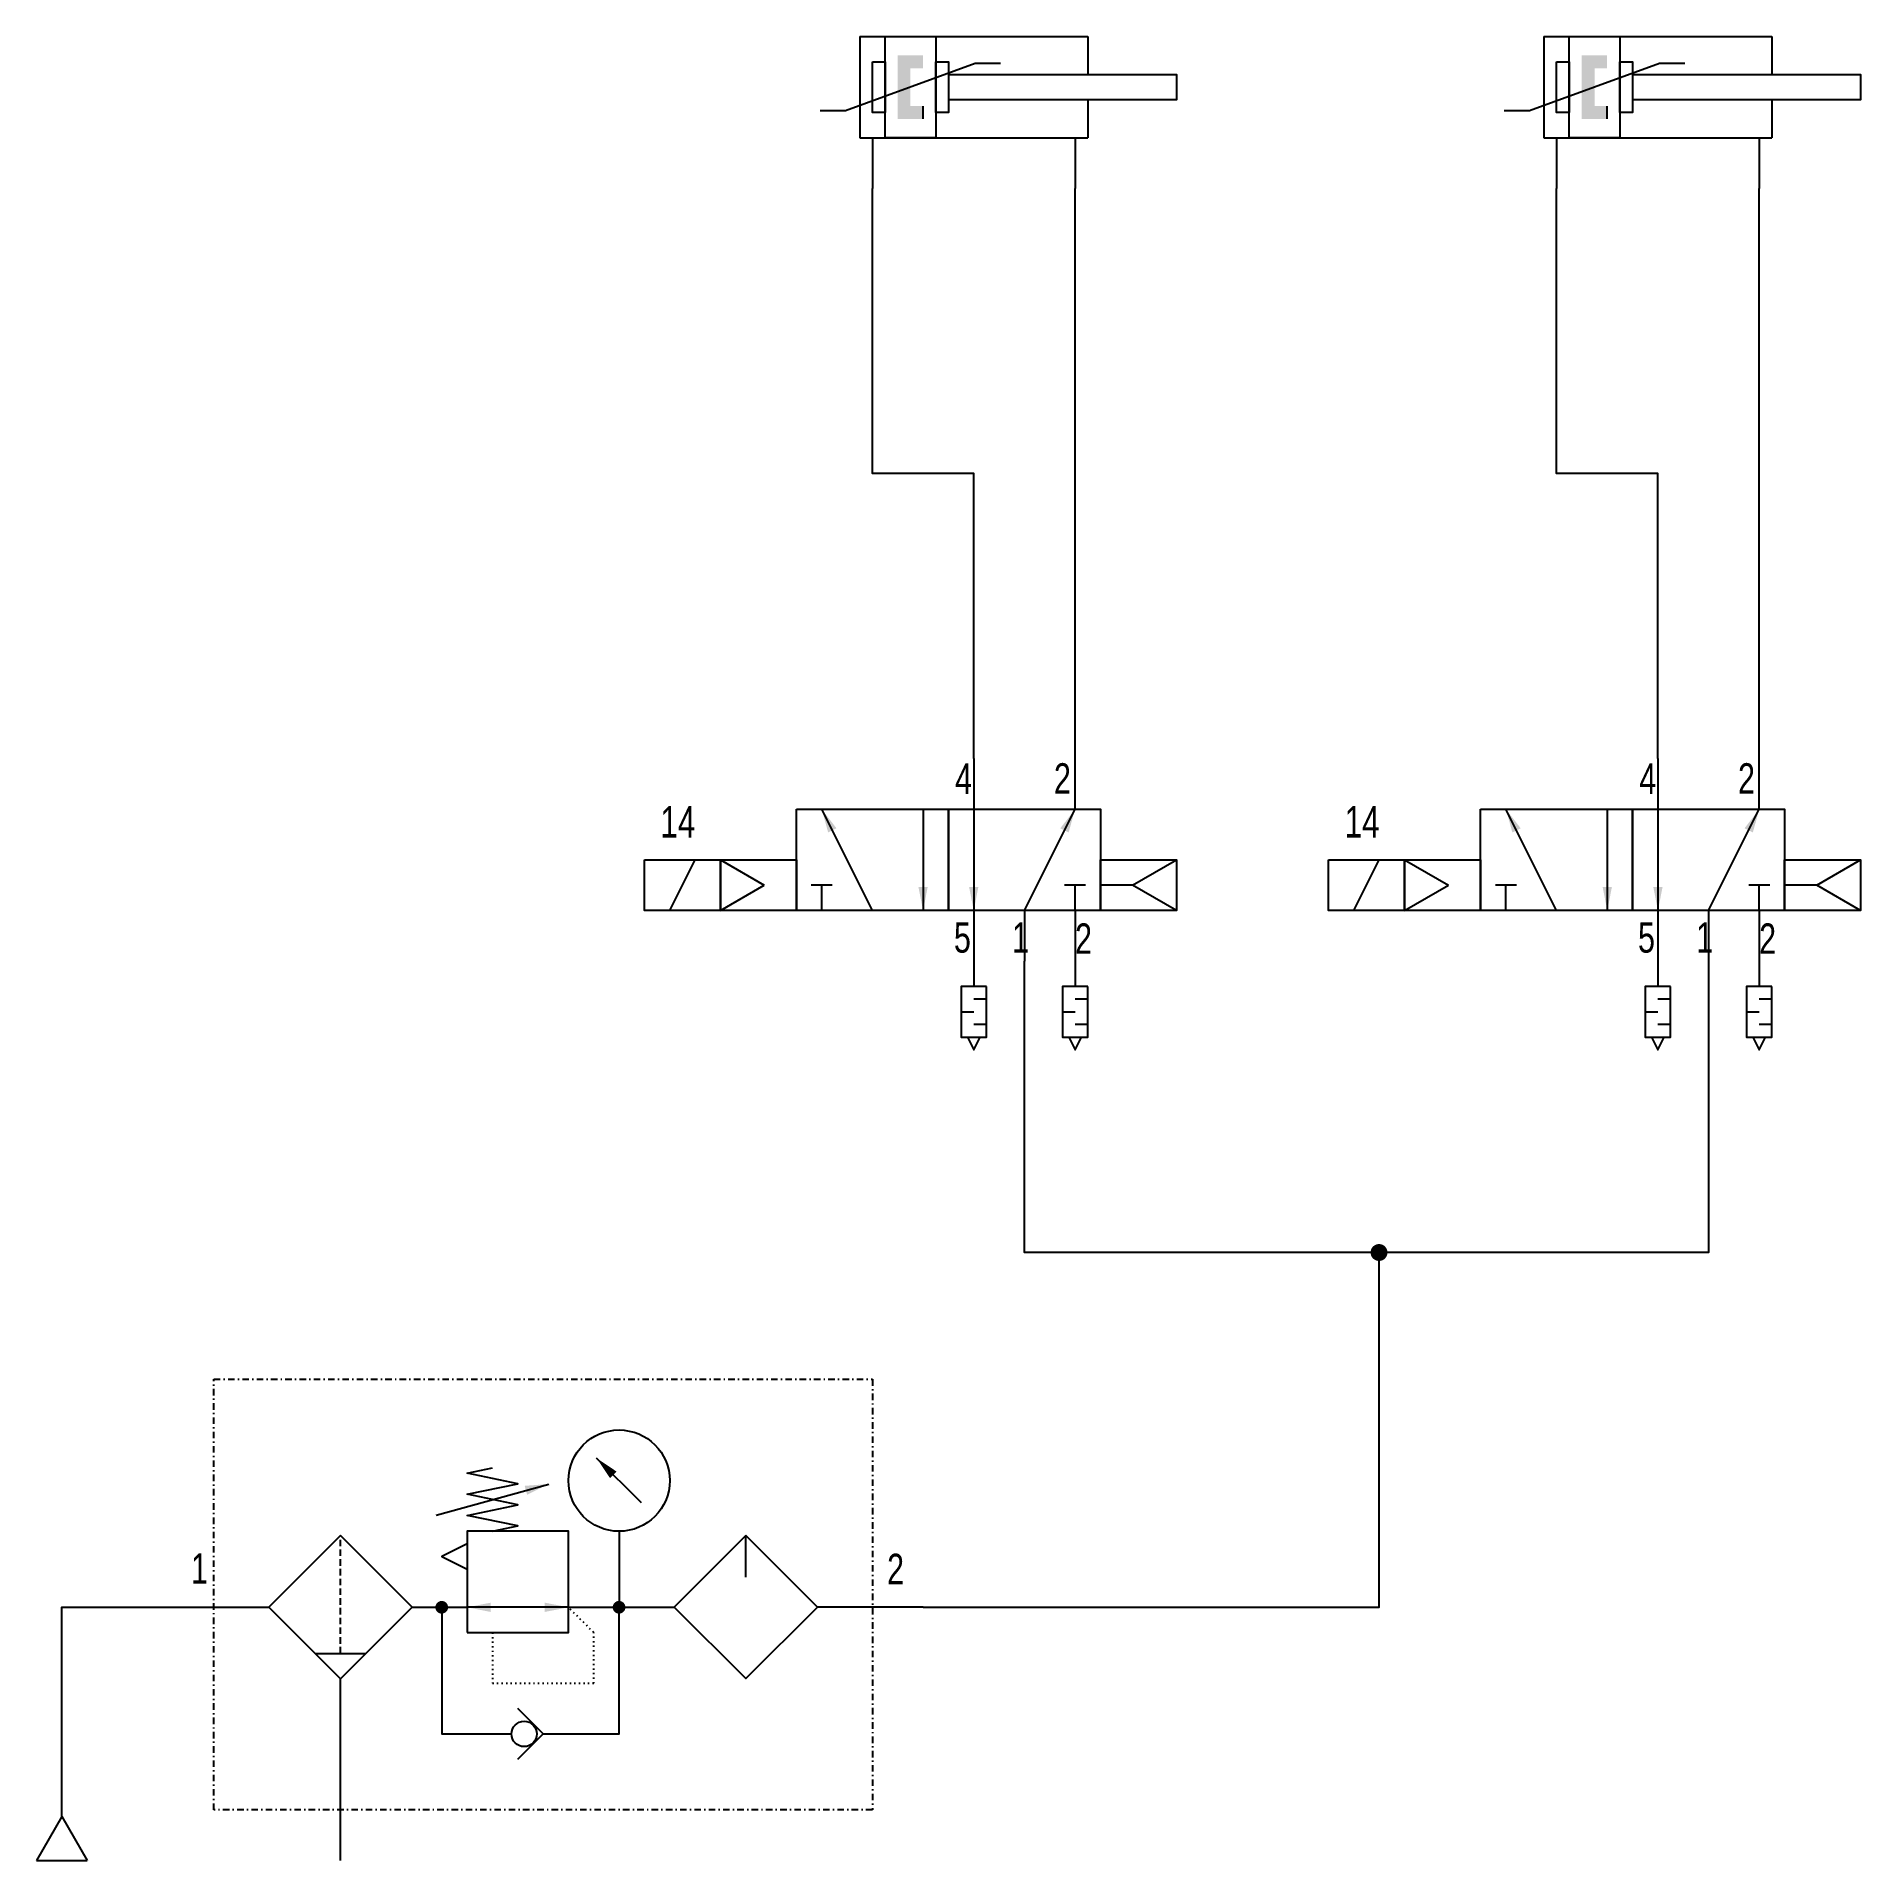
# Model space of a CAD drawing. Extents: x 49 to 189, y 0 to 140.
import ezdxf
from ezdxf.enums import TextEntityAlignment as Align

# ---------------------------------------------------------------- set-up
doc = ezdxf.new("R2010")
doc.units = 0
for name, pattern in [('DASHDOT', [1, 0.5, -0.25, 0, -0.25]), ('DASHED', [0.75, 0.5, -0.25]), ('DOT', [0.25, 0, -0.25])]:
    doc.linetypes.add(name, pattern=pattern)
doc.layers.add('1', color=7, linetype='CONTINUOUS')

# ---------------------------------------------------------------- blocks, each defined once
blk = doc.blocks.new('B56903')
at = {"layer": '1', "color": 7, "width": 0.75}
blk.add_text('1', height=2.34, dxfattribs=at).set_placement((1.64, 1.66), align=Align.TOP_RIGHT)
blk = doc.blocks.new('TRICON')
at = {"layer": '1', "color": 7, "const_width": 0.65}
blk.add_lwpolyline([(-0.325, 0, 1), (0.325, 0, 1)], format="xyb", close=True, dxfattribs=at)
blk = doc.blocks.new('B53675_00993166')
at = {"layer": '1', "color": 7}
for p, q in [((1.43, 0), (-1.95, 1.95)), ((-1.95, 1.95), (-1.95, -1.95)), ((1.43, 0), (-1.95, -1.95)), ((1.43, 0), (1.95, 0))]:
    blk.add_line(p, q, dxfattribs=at)
blk = doc.blocks.new('LCBP1')
at = {"layer": '1', "color": 7}
blk.add_line((0, -0.8125), (0, 0.8125), dxfattribs=at)
blk = doc.blocks.new('LCA1')
at = {"layer": '1', "color": 7}
blk.add_solid([(0, 0), (-1.82, -0.3575), (-1.82, 0.3575)], dxfattribs=at)
blk = doc.blocks.new('B62839_00991040')
at = {"layer": '1', "color": 7}
for p, q in [((8.29, 8), (8.29, 4.09)), ((16.09, 4.09), (16.09, 8)), ((0.49, -3.71), (-3.41, 4.09)), ((4.39, 4.09), (4.39, -3.71)), ((8.29, 4.09), (8.29, -3.71)), ((12.19, -3.71), (16.09, 4.09)), ((-15.11, -3.71), (-13.16, 0.2)), ((-11.21, 0.2), (-11.21, -3.71)), ((-11.21, 0.2), (-7.84, -1.75)), ((20.51, -1.75), (23.89, 0.2)), ((-11.21, -3.71), (-7.84, -1.75)), ((-3.41, -3.71), (-3.41, -1.75)), ((16.09, -3.71), (16.09, -1.75)), ((20.51, -1.75), (18.04, -1.75)), ((23.89, -3.71), (20.51, -1.75)), ((8.29, -3.71), (8.29, -7.61)), ((12.19, -3.71), (12.19, -7.61)), ((16.09, -3.71), (16.09, -7.61))]:
    blk.add_line(p, q, dxfattribs=at)
for points in [[(-5.36, 4.09), (6.34, 4.09), (6.34, -3.71), (-5.36, -3.71), (-5.36, 4.09)], [(6.34, 4.09), (18.04, 4.09), (18.04, -3.71), (6.34, -3.71), (6.34, 4.09)], [(-17.06, 0.2), (-11.21, 0.2), (-11.21, -3.71), (-17.06, -3.71), (-17.06, 0.2)], [(-11.21, 0.2), (-5.36, 0.2), (-5.36, -3.71), (-11.21, -3.71), (-11.21, 0.2)], [(18.04, 0.2), (23.89, 0.2), (23.89, -3.71), (18.04, -3.71), (18.04, 0.2)]]:
    blk.add_lwpolyline(points, dxfattribs=at)
at = {"layer": '1'}
for name, p, rotation in [('LCA1', (-3.41, 4.09), 116.565051177078), ('LCA1', (16.09, 4.09), 63.434948822922), ('LCBP1', (-3.41, -1.75), 90), ('LCA1', (4.39, -3.71), -90), ('LCA1', (8.29, -3.71), -90), ('LCBP1', (16.09, -1.75), 90)]:
    blk.add_blockref(name, p, dxfattribs=dict(at, rotation=rotation))
at = {"layer": '1', "color": 7, "width": 0.75}
blk.add_text('14', height=2.413, dxfattribs=at).set_placement((-15.83, 3.12), align=Align.MIDDLE_LEFT)
blk = doc.blocks.new('B62833')
at = {"layer": '1', "color": 7, "width": 0.75}
blk.add_text('1', height=2.34, dxfattribs=at).set_placement((1.64, 1.66), align=Align.TOP_RIGHT)
blk = doc.blocks.new('B62841_00991473')
at = {"layer": '1', "color": 7}
for p, q in [((0, 3.4125), (0, 1.4625)), ((0.975, 0.4875), (0, 0.4875)), ((-0.975, -0.4875), (0, -0.4875)), ((0.975, -1.4625), (0, -1.4625))]:
    blk.add_line(p, q, dxfattribs=at)
for points in [[(0.975, 1.4625), (-0.975, 1.4625), (-0.975, -2.4375), (0.975, -2.4375), (0.975, 1.4625)], [(-0.4875, -2.4375), (0, -3.4125), (0.4875, -2.4375)]]:
    blk.add_lwpolyline(points, dxfattribs=at)
blk = doc.blocks.new('B62837')
at = {"layer": '1', "color": 7, "width": 0.75}
blk.add_text('2', height=2.34, dxfattribs=at).set_placement((1.64, -1.07), align=Align.RIGHT)
blk = doc.blocks.new('B53674')
at = {"layer": '1', "color": 7, "width": 0.75}
blk.add_text('2', height=2.34, dxfattribs=at).set_placement((-1.64, 0), align=Align.MIDDLE_LEFT)
blk = doc.blocks.new('B62842_00991473')
at = {"layer": '1', "color": 7}
for p, q in [((0, 3.4125), (0, 1.4625)), ((0.975, 0.4875), (0, 0.4875)), ((-0.975, -0.4875), (0, -0.4875)), ((0.975, -1.4625), (0, -1.4625))]:
    blk.add_line(p, q, dxfattribs=at)
for points in [[(0.975, 1.4625), (-0.975, 1.4625), (-0.975, -2.4375), (0.975, -2.4375), (0.975, 1.4625)], [(-0.4875, -2.4375), (0, -3.4125), (0.4875, -2.4375)]]:
    blk.add_lwpolyline(points, dxfattribs=at)
blk = doc.blocks.new('B56909_00991040')
at = {"layer": '1', "color": 7}
for p, q in [((8.29, 8), (8.29, 4.09)), ((16.09, 4.09), (16.09, 8)), ((0.49, -3.71), (-3.41, 4.09)), ((4.39, 4.09), (4.39, -3.71)), ((8.29, 4.09), (8.29, -3.71)), ((12.19, -3.71), (16.09, 4.09)), ((-15.11, -3.71), (-13.16, 0.2)), ((-11.21, 0.2), (-11.21, -3.71)), ((-11.21, 0.2), (-7.84, -1.75)), ((20.51, -1.75), (23.89, 0.2)), ((-11.21, -3.71), (-7.84, -1.75)), ((-3.41, -3.71), (-3.41, -1.75)), ((16.09, -3.71), (16.09, -1.75)), ((20.51, -1.75), (18.04, -1.75)), ((23.89, -3.71), (20.51, -1.75)), ((8.29, -3.71), (8.29, -7.61)), ((12.19, -3.71), (12.19, -7.61)), ((16.09, -3.71), (16.09, -7.61))]:
    blk.add_line(p, q, dxfattribs=at)
for points in [[(-5.36, 4.09), (6.34, 4.09), (6.34, -3.71), (-5.36, -3.71), (-5.36, 4.09)], [(6.34, 4.09), (18.04, 4.09), (18.04, -3.71), (6.34, -3.71), (6.34, 4.09)], [(-17.06, 0.2), (-11.21, 0.2), (-11.21, -3.71), (-17.06, -3.71), (-17.06, 0.2)], [(-11.21, 0.2), (-5.36, 0.2), (-5.36, -3.71), (-11.21, -3.71), (-11.21, 0.2)], [(18.04, 0.2), (23.89, 0.2), (23.89, -3.71), (18.04, -3.71), (18.04, 0.2)]]:
    blk.add_lwpolyline(points, dxfattribs=at)
at = {"layer": '1'}
for name, p, rotation in [('LCA1', (-3.41, 4.09), 116.565051177078), ('LCA1', (16.09, 4.09), 63.434948822922), ('LCBP1', (-3.41, -1.75), 90), ('LCA1', (4.39, -3.71), -90), ('LCA1', (8.29, -3.71), -90), ('LCBP1', (16.09, -1.75), 90)]:
    blk.add_blockref(name, p, dxfattribs=dict(at, rotation=rotation))
at = {"layer": '1', "color": 7, "width": 0.75}
blk.add_text('14', height=2.413, dxfattribs=at).set_placement((-15.83, 3.12), align=Align.MIDDLE_LEFT)
blk = doc.blocks.new('B56911_00991473')
at = {"layer": '1', "color": 7}
for p, q in [((0, 3.4125), (0, 1.4625)), ((0.975, 0.4875), (0, 0.4875)), ((-0.975, -0.4875), (0, -0.4875)), ((0.975, -1.4625), (0, -1.4625))]:
    blk.add_line(p, q, dxfattribs=at)
for points in [[(0.975, 1.4625), (-0.975, 1.4625), (-0.975, -2.4375), (0.975, -2.4375), (0.975, 1.4625)], [(-0.4875, -2.4375), (0, -3.4125), (0.4875, -2.4375)]]:
    blk.add_lwpolyline(points, dxfattribs=at)
blk = doc.blocks.new('B56905')
at = {"layer": '1', "color": 7, "width": 0.75}
blk.add_text('2', height=2.34, dxfattribs=at).set_placement((-1.64, 1.66), align=Align.TOP_LEFT)
blk = doc.blocks.new('B53673')
at = {"layer": '1', "color": 7, "width": 0.75}
blk.add_text('1', height=2.34, dxfattribs=at).set_placement((1.64, -1.07), align=Align.RIGHT)
blk = doc.blocks.new('B62835')
at = {"layer": '1', "color": 7, "width": 0.75}
blk.add_text('2', height=2.34, dxfattribs=at).set_placement((-1.64, 1.66), align=Align.TOP_LEFT)
blk = doc.blocks.new('B62836')
at = {"layer": '1', "color": 7, "width": 0.75}
blk.add_text('4', height=2.34, dxfattribs=at).set_placement((1.64, -1.07), align=Align.RIGHT)
blk = doc.blocks.new('B68143_00992970')
at = {"layer": '1', "color": 7}
for p, q in [((-10.66, 5.85), (-10.66, -1.95)), ((-10.66, 5.85), (6.89, 5.85)), ((6.89, 5.85), (6.89, 2.92)), ((-1.77, 3.78), (-11.76, 0.12)), ((0.18, 3.78), (-1.77, 3.78)), ((-11.76, 0.12), (-13.71, 0.12)), ((-5.79, -0.49), (-5.79, 0.49)), ((6.89, 0.97), (6.89, -1.95)), ((-10.66, -1.95), (6.89, -1.95)), ((-9.69, -1.95), (-9.69, -5.85)), ((5.91, -1.95), (5.91, -5.85))]:
    blk.add_line(p, q, dxfattribs=at)
for points in [[(-8.71, 5.85), (-4.81, 5.85), (-4.81, -1.95), (-8.71, -1.95), (-8.71, 5.85)], [(-9.69, 3.9), (-8.71, 3.9), (-8.71, 0), (-9.69, 0), (-9.69, 3.9)], [(-4.81, 3.9), (-3.84, 3.9), (-3.84, 0), (-4.81, 0), (-4.81, 3.9)], [(-3.84, 2.92), (13.71, 2.92), (13.71, 0.97), (-3.84, 0.97)]]:
    blk.add_lwpolyline(points, dxfattribs=at)
for points in [[(-7.74, 4.39), (-5.79, 4.39), (-5.79, 3.41)], [(-7.74, 4.39), (-5.79, 3.41), (-6.76, 3.41)], [(-7.74, -0.49), (-7.74, 4.39), (-6.76, 3.41)], [(-6.76, 3.41), (-6.76, 0.49), (-7.74, -0.49)], [(-5.79, 0.49), (-5.79, -0.49), (-7.74, -0.49)], [(-6.76, 0.49), (-5.79, 0.49), (-7.74, -0.49)]]:
    blk.add_solid(points, dxfattribs=at)
blk = doc.blocks.new('B56907')
at = {"layer": '1', "color": 7, "width": 0.75}
blk.add_text('2', height=2.34, dxfattribs=at).set_placement((1.64, -1.07), align=Align.RIGHT)
blk = doc.blocks.new('B56906')
at = {"layer": '1', "color": 7, "width": 0.75}
blk.add_text('4', height=2.34, dxfattribs=at).set_placement((1.64, -1.07), align=Align.RIGHT)
blk = doc.blocks.new('B56904')
at = {"layer": '1', "color": 7, "width": 0.75}
blk.add_text('5', height=2.34, dxfattribs=at).set_placement((1.64, 1.66), align=Align.TOP_RIGHT)
blk = doc.blocks.new('B62834')
at = {"layer": '1', "color": 7, "width": 0.75}
blk.add_text('5', height=2.34, dxfattribs=at).set_placement((1.64, 1.66), align=Align.TOP_RIGHT)
blk = doc.blocks.new('LCA1R')
at = {"layer": '1', "color": 7}
blk.add_solid([(0, 0), (1.82, -0.3575), (1.82, 0.3575)], dxfattribs=at)
blk = doc.blocks.new('B53664_00991761')
at = {"layer": '1', "color": 7}
for p, q in [((7.27, 9), (3.82, 12.45)), ((-8.53, 8.06), (0.13, 10.46)), ((5.55, 6.83), (5.55, 0.97)), ((15.3, 3.28), (15.3, 6.51)), ((-29.55, 0.97), (-25.65, 0.97)), ((-25.65, 0.97), (-21.42, 0.97)), ((-10.39, 0.97), (-6.15, 0.97)), ((1.65, 0.97), (-6.15, 0.97)), ((1.65, 0.97), (9.79, 0.97)), ((25.05, 0.97), (20.79, 0.97)), ((28.95, 0.97), (25.05, 0.97)), ((-17.85, -2.58), (-13.95, -2.58)), ((-15.9, -14.62), (-15.9, -4.53)), ((-6.15, -8.78), (-2.72, -8.78)), ((-0.3, -8.78), (3.6, -8.78)), ((-15.9, -18.52), (-15.9, -14.62))]:
    blk.add_line(p, q, dxfattribs=at)
at = {"layer": '1', "color": 7, "linetype": 'DASHED'}
blk.add_line((-15.9, -2.58), (-15.9, 6.5), dxfattribs=at)
at = {"layer": '1', "color": 7, "linetype": 'DASHDOT'}
blk.add_lwpolyline([(-25.65, 18.52), (25.05, 18.52), (25.05, -14.62), (-25.65, -14.62), (-25.65, 18.52)], dxfattribs=at)
at = {"layer": '1', "color": 7}
for points in [[(-4.2, 6.83), (-2.25, 7.23), (-6.15, 8.04), (-2.25, 8.86), (-6.15, 9.67), (-2.25, 10.48), (-6.15, 11.29), (-4.2, 11.7)], [(-15.9, 6.5), (-21.42, 0.98), (-15.9, -4.53), (-10.39, 0.98), (-15.9, 6.5)], [(-6.15, 5.85), (-8.1, 4.88), (-6.15, 3.9)], [(-6.15, -0.97), (1.65, -0.97), (1.65, 6.83), (-6.15, 6.83), (-6.15, -0.97)], [(15.3, 6.51), (9.79, 0.99), (15.3, -4.52), (20.82, 0.99), (15.3, 6.51)], [(-8.1, 0.97), (-8.1, -8.78), (-6.15, -8.78)], [(3.6, -8.78), (5.55, -8.78), (5.55, 0.97)], [(-17.85, -2.58), (-15.9, -4.53), (-13.95, -2.58)], [(-2.25, -10.72), (-0.3, -8.78), (-2.25, -6.82)]]:
    blk.add_lwpolyline(points, dxfattribs=at)
at = {"layer": '1', "color": 7, "const_width": 0.487}
for points in [[(-8.35, 0.97, 1), (-7.86, 0.97, 1)], [(5.3, 0.97, 1), (5.79, 0.97, 1)]]:
    blk.add_lwpolyline(points, format="xyb", close=True, dxfattribs=at)
at = {"layer": '1', "color": 7, "linetype": 'DOT'}
blk.add_lwpolyline([(-4.2, -0.97), (-4.2, -4.88), (3.6, -4.88), (3.6, -0.97), (1.65, 0.97)], dxfattribs=at)
at = {"layer": '1', "color": 7}
for centre, radius in [((5.55, 10.72), 3.9), ((-1.76, -8.78), 0.975)]:
    blk.add_circle(centre, radius, dxfattribs=at)
at = {"layer": '1'}
for name, p, rotation in [('LCA1', (3.82, 12.45), 135), ('LCA1', (0.13, 10.46), 15.4711922908485), ('LCA1', (-6.15, 0.97), -180), ('LCA1R', (1.65, 0.97), -180)]:
    blk.add_blockref(name, p, dxfattribs=dict(at, rotation=rotation))
blk = doc.blocks.new('B67214_00992970')
at = {"layer": '1', "color": 7}
for p, q in [((-10.66, 5.85), (-10.66, -1.95)), ((-10.66, 5.85), (6.89, 5.85)), ((6.89, 5.85), (6.89, 2.92)), ((-1.77, 3.78), (-11.76, 0.12)), ((0.18, 3.78), (-1.77, 3.78)), ((-11.76, 0.12), (-13.71, 0.12)), ((-5.79, -0.49), (-5.79, 0.49)), ((6.89, 0.97), (6.89, -1.95)), ((-10.66, -1.95), (6.89, -1.95)), ((-9.69, -1.95), (-9.69, -5.85)), ((5.91, -1.95), (5.91, -5.85))]:
    blk.add_line(p, q, dxfattribs=at)
for points in [[(-8.71, 5.85), (-4.81, 5.85), (-4.81, -1.95), (-8.71, -1.95), (-8.71, 5.85)], [(-9.69, 3.9), (-8.71, 3.9), (-8.71, 0), (-9.69, 0), (-9.69, 3.9)], [(-4.81, 3.9), (-3.84, 3.9), (-3.84, 0), (-4.81, 0), (-4.81, 3.9)], [(-3.84, 2.92), (13.71, 2.92), (13.71, 0.97), (-3.84, 0.97)]]:
    blk.add_lwpolyline(points, dxfattribs=at)
for points in [[(-7.74, 4.39), (-5.79, 4.39), (-5.79, 3.41)], [(-7.74, 4.39), (-5.79, 3.41), (-6.76, 3.41)], [(-7.74, -0.49), (-7.74, 4.39), (-6.76, 3.41)], [(-6.76, 3.41), (-6.76, 0.49), (-7.74, -0.49)], [(-5.79, 0.49), (-5.79, -0.49), (-7.74, -0.49)], [(-6.76, 0.49), (-5.79, 0.49), (-7.74, -0.49)]]:
    blk.add_solid(points, dxfattribs=at)
blk = doc.blocks.new('B56912_00991473')
at = {"layer": '1', "color": 7}
for p, q in [((0, 3.4125), (0, 1.4625)), ((0.975, 0.4875), (0, 0.4875)), ((-0.975, -0.4875), (0, -0.4875)), ((0.975, -1.4625), (0, -1.4625))]:
    blk.add_line(p, q, dxfattribs=at)
for points in [[(0.975, 1.4625), (-0.975, 1.4625), (-0.975, -2.4375), (0.975, -2.4375), (0.975, 1.4625)], [(-0.4875, -2.4375), (0, -3.4125), (0.4875, -2.4375)]]:
    blk.add_lwpolyline(points, dxfattribs=at)

msp = doc.modelspace()

# ---------------------------------------------------------------- linework, layer by layer
at = {"layer": '1', "color": 7}
for points in [[(120.9, 84.82), (120.9, 106.76), (113.1, 106.76), (113.1, 128.7)], [(128.7, 84.82), (128.7, 106.76), (128.7, 106.76), (128.7, 128.7)], [(173.56, 84.82), (173.56, 106.76), (165.76, 106.76), (165.76, 128.7)], [(181.36, 84.82), (181.36, 106.76), (181.36, 106.76), (181.36, 128.7)], [(152.1, 46.8), (124.8, 46.8), (124.8, 69.22)], [(177.46, 69.22), (177.46, 46.8), (152.1, 46.8)], [(117, 19.5), (152.1, 19.5), (152.1, 46.8)], [(50.7, 3.9), (50.7, 19.5), (58.5, 19.5)]]:
    msp.add_lwpolyline(points, dxfattribs=at)

# ---------------------------------------------------------------- block references
at = {"layer": '1'}
for name, p in [('B67214_00992970', (122.79, 134.55)), ('B68143_00992970', (175.45, 134.55)), ('B56909_00991040', (112.61, 76.83)), ('B56906', (119.13, 83.17)), ('B56907', (126.74, 83.19)), ('B62839_00991040', (165.28, 76.83)), ('B62836', (171.8, 83.17)), ('B62837', (179.4, 83.19)), ('B56904', (119.04, 70.56)), ('B56903', (123.52, 70.56)), ('B56905', (130.34, 70.47)), ('B62834', (171.7, 70.56)), ('B62833', (176.18, 70.56)), ('B62835', (183, 70.47)), ('B56911_00991473', (120.9, 65.81)), ('B56912_00991473', (128.7, 65.81)), ('B62841_00991473', (173.56, 65.81)), ('B62842_00991473', (181.36, 65.81)), ('TRICON', (152.1, 46.8)), ('B53664_00991761', (88.05, 18.52)), ('B53673', (60.31, 22.37)), ('B53674', (115.87, 22.44))]:
    msp.add_blockref(name, p, dxfattribs=at)
at = {"layer": '1', "rotation": 90}
msp.add_blockref('B53675_00993166', (50.7, 1.95), dxfattribs=at)

doc.saveas('drawing.dxf')
